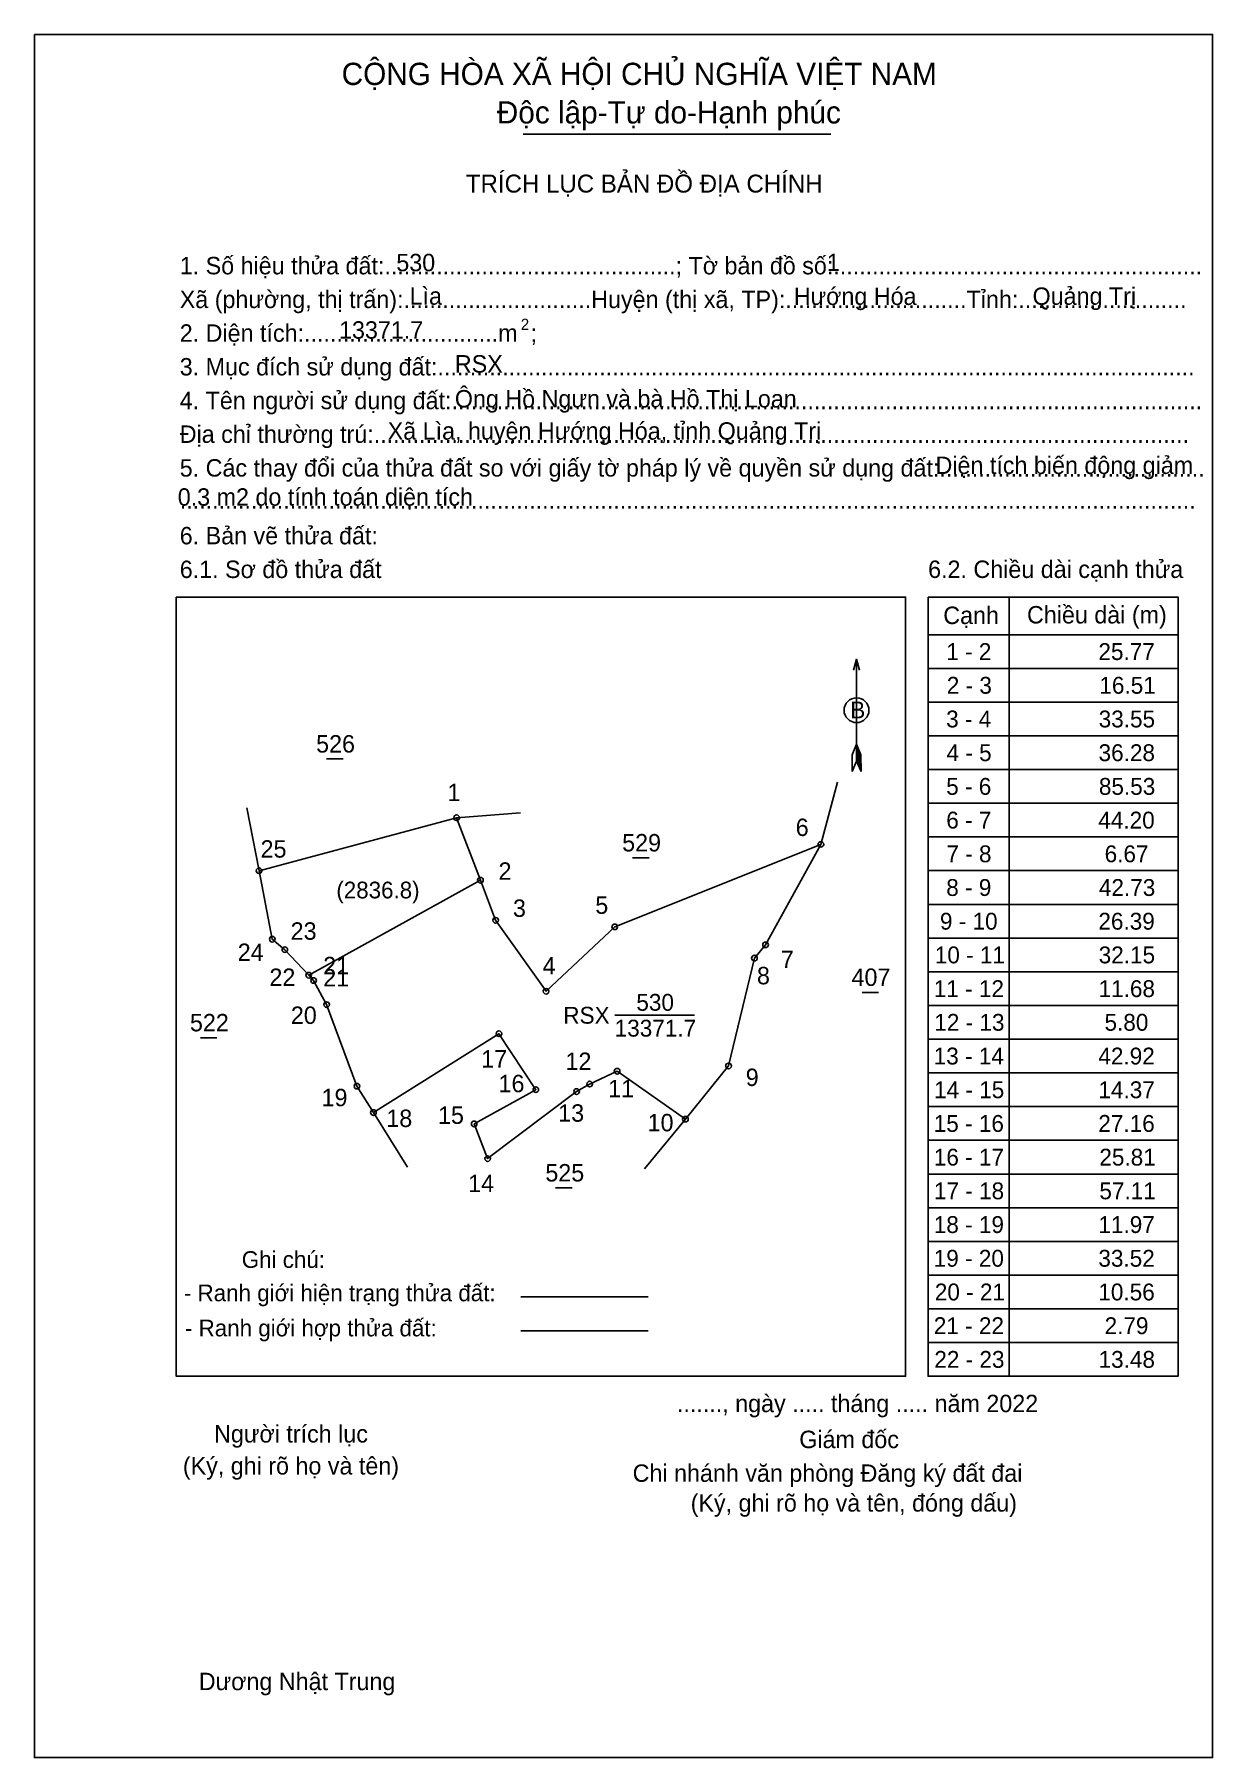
# Model space of a CAD drawing. Extents: x 546812 to 551910, y 1820583 to 1821479.
# Drawn here: x 548927 to 549381, y 1820729 to 1821393 of the extents above; entities that cross this region are included whole.
import ezdxf

# ---------------------------------------------------------------- set-up
doc = ezdxf.new("R2010")
doc.units = 0
for name, color, linetype in [('Level 1', 7, 'Continuous'), ('Level 10', 7, 'Continuous'), ('Level 11', 7, 'Continuous'), ('Level 13', 7, 'Continuous'), ('Level 15', 7, 'Continuous'), ('Level 2', 7, 'Continuous'), ('Level 27', 7, 'Continuous'), ('Level 36', 7, 'Continuous'), ('Level 52', 7, 'Continuous'), ('Level 6', 7, 'Continuous'), ('Level 9', 7, 'Continuous')]:
    doc.layers.add(name, color=color, linetype=linetype)

msp = doc.modelspace()

# ---------------------------------------------------------------- linework, layer by layer
at = {"layer": 'Level 1'}
for p, q in [((548927.07, 1821393.03), (548927.07, 1821393.03)), ((548981.71, 1821176.28), (548981.71, 1821176.28)), ((549302.46, 1821176.28), (549302.46, 1820876.09)), ((549271.29, 1821161.78), (549367.6, 1821161.78)), ((549243.72, 1821152.35), (549243.72, 1821113.06)), ((549271.29, 1821148.79), (549367.6, 1821148.79)), ((549271.29, 1821135.81), (549367.6, 1821135.81)), ((549271.29, 1821122.82), (549367.6, 1821122.82)), ((549241.99, 1821109.06), (549242.07, 1821115.55)), ((549243.72, 1821119.56), (549242.07, 1821115.55)), ((549243.72, 1821119.56), (549245.38, 1821115.55)), ((549243.72, 1821118.99), (549245.38, 1821114.97)), ((549243.72, 1821118.43), (549245.38, 1821114.4)), ((549243.72, 1821117.87), (549245.4, 1821113.82)), ((549243.72, 1821117.28), (549245.4, 1821113.24)), ((549243.72, 1821116.72), (549245.4, 1821112.65)), ((549243.72, 1821116.16), (549245.4, 1821112.07)), ((549243.72, 1821115.6), (549245.43, 1821111.48)), ((549243.72, 1821115.03), (549245.43, 1821110.9)), ((549243.72, 1821114.47), (549245.43, 1821110.31)), ((549243.72, 1821113.91), (549245.45, 1821109.75)), ((549245.45, 1821109.06), (549245.38, 1821115.55)), ((549243.72, 1821113.06), (549241.99, 1821109.06)), ((549243.72, 1821113.06), (549245.45, 1821109.06)), ((549271.29, 1821109.84), (549367.6, 1821109.84)), ((549271.29, 1821096.85), (549367.6, 1821096.85)), ((549271.29, 1821083.86), (549367.6, 1821083.86)), ((549271.29, 1821070.88), (549367.6, 1821070.88)), ((549271.29, 1821057.89), (549367.6, 1821057.89)), ((549271.29, 1821044.91), (549367.6, 1821044.91)), ((549271.29, 1821031.92), (549367.6, 1821031.92)), ((549271.29, 1821018.93), (549367.6, 1821018.93)), ((549271.29, 1821005.95), (549367.6, 1821005.95)), ((549271.29, 1820992.96), (549367.6, 1820992.96)), ((549271.29, 1820979.98), (549367.6, 1820979.98)), ((549271.29, 1820966.99), (549367.6, 1820966.99)), ((549271.29, 1820954.01), (549367.6, 1820954.01)), ((549271.29, 1820941.02), (549367.6, 1820941.02)), ((549271.29, 1820928.03), (549367.6, 1820928.03)), ((549271.29, 1820915.05), (549367.6, 1820915.05)), ((549271.29, 1820902.06), (549367.6, 1820902.06)), ((549271.29, 1820889.08), (549367.6, 1820889.08)), ((549262.64, 1820876.09), (549262.64, 1820876.09))]:
    msp.add_line(p, q, dxfattribs=at)
for points in [[(548981.71, 1821176.28), (549262.64, 1821176.28), (549262.64, 1820876.09), (548981.71, 1820876.09)], [(549271.29, 1821176.28), (549367.6, 1821176.28), (549367.6, 1820876.09), (549271.29, 1820876.09)], [(549271.29, 1821176.28), (549367.6, 1821176.28), (549367.6, 1820876.09), (549271.29, 1820876.09)]]:
    msp.add_lwpolyline(points, close=True, dxfattribs=at)
msp.add_lwpolyline([(549244.84, 1821148.17), (549243.72, 1821152.35), (549242.59, 1821148.17)], dxfattribs=at)
msp.add_circle((549243.72, 1821132.71), 4.79, dxfattribs=at)
at = {"layer": 'Level 10'}
msp.add_lwpolyline([(549057.64, 1820977.69), (549051.3, 1820987.84), (549039.62, 1821019.26), (549034.61, 1821028.56), (549032.71, 1821030.59), (549023.5, 1821040.44), (549018.68, 1821044.47), (549013.56, 1821070.86), (549089.68, 1821091.28), (549098.85, 1821067.19), (549104.72, 1821051.76), (549124.14, 1821024.4), (549150.58, 1821049.25), (549229.99, 1821081.02), (549208.68, 1821042.3), (549204.4, 1821037.19), (549194.44, 1820995.64), (549177.83, 1820975.13), (549151.51, 1820993.6), (549140.93, 1820988.66), (549135.9, 1820985.77), (549101.64, 1820959.92), (549096.45, 1820973.32), (549120.2, 1820986.5), (549106, 1821008.06)], close=True, dxfattribs=at)
msp.add_lwpolyline([(549057.64, 1820977.69), (549051.3, 1820987.84), (549039.62, 1821019.26), (549034.61, 1821028.56), (549032.71, 1821030.59), (549023.5, 1821040.44), (549018.68, 1821044.47), (549013.56, 1821070.86), (549089.68, 1821091.28), (549098.85, 1821067.19), (549104.72, 1821051.76), (549124.14, 1821024.4), (549150.58, 1821049.25), (549229.99, 1821081.02), (549208.68, 1821042.3), (549204.4, 1821037.19), (549194.44, 1820995.64), (549177.83, 1820975.13), (549151.51, 1820993.6), (549140.93, 1820988.66), (549135.9, 1820985.77), (549101.64, 1820959.92), (549096.45, 1820973.32), (549120.2, 1820986.5), (549106, 1821008.06)], close=True, dxfattribs=at)
at = {"layer": 'Level 11'}
for centre in [(549089.68, 1821091.28), (549229.99, 1821081.02), (549013.56, 1821070.86), (549098.85, 1821067.19), (549104.72, 1821051.76), (549150.58, 1821049.25), (549018.68, 1821044.47), (549023.5, 1821040.44), (549208.68, 1821042.3), (549204.4, 1821037.19), (549032.71, 1821030.59), (549034.61, 1821028.56), (549124.14, 1821024.4), (549039.62, 1821019.26), (549106, 1821008.06), (549151.51, 1820993.6), (549194.44, 1820995.64), (549051.3, 1820987.84), (549120.2, 1820986.5), (549140.93, 1820988.66), (549135.9, 1820985.77), (549057.64, 1820977.69), (549057.64, 1820977.69), (549096.45, 1820973.32), (549177.83, 1820975.13), (549101.64, 1820959.92)]:
    msp.add_circle(centre, 1.08, dxfattribs=at)
at = {"layer": 'Level 13'}
for p, q in [((549115.37, 1821354.66), (549233.83, 1821354.66)), ((549032.71, 1821030.59), (549098.85, 1821067.19))]:
    msp.add_line(p, q, dxfattribs=at)
at = {"layer": 'Level 15'}
for p, q in [((549114.39, 1820906.67), (549163.45, 1820906.67)), ((549114.39, 1820893.55), (549163.45, 1820893.55))]:
    msp.add_line(p, q, dxfattribs=at)
at = {"layer": 'Level 2'}
msp.add_lwpolyline([(548927.07, 1821393.05), (549380.86, 1821393.05), (549380.86, 1820729.19), (548927.07, 1820729.19)], close=True, dxfattribs=at)
at = {"layer": 'Level 27'}
for p, q in [((549229.99, 1821081.02), (549236.36, 1821104.92)), ((549229.99, 1821081.02), (549236.36, 1821104.92)), ((549013.56, 1821070.86), (549008.85, 1821095.14)), ((549013.56, 1821070.86), (549008.85, 1821095.14)), ((549089.68, 1821091.28), (549114.35, 1821093.12)), ((549089.68, 1821091.28), (549114.35, 1821093.12)), ((549057.64, 1820977.69), (549070.73, 1820956.7)), ((549057.64, 1820977.69), (549070.73, 1820956.7)), ((549177.83, 1820975.13), (549162.08, 1820956.06)), ((549177.83, 1820975.13), (549162.08, 1820956.06))]:
    msp.add_line(p, q, dxfattribs=at)
at = {"layer": 'Level 9'}
for p, q in [((549039.61, 1821113.92), (549046.01, 1821113.92)), ((549039.61, 1821113.92), (549046.01, 1821113.92)), ((549157.47, 1821075.82), (549163.87, 1821075.82)), ((549245.84, 1821023.99), (549252.21, 1821023.99)), ((549245.84, 1821023.99), (549252.21, 1821023.99)), ((549150.61, 1821015.17), (549181.25, 1821015.17)), ((548991.01, 1821006.5), (548997.37, 1821006.5)), ((548991.01, 1821006.5), (548997.37, 1821006.5)), ((549127.78, 1820948.66), (549134.15, 1820948.66))]:
    msp.add_line(p, q, dxfattribs=at)

# ---------------------------------------------------------------- texts
at = {"layer": 'Level 1'}
for s, height, p in [('TRÍCH LỤC BẢN ĐỒ ĐỊA CHÍNH', 6.9261, (549093.25, 1821332.13)), ('1. Số hiệu thửa đất:.............................................; Tờ bản đồ số:.........................................................', 6.70933, (548983.03, 1821300.63)), ('Xã (phường, thị trấn):.............................Huyện (thị xã, TP):............................Tỉnh:..........................', 6.70933, (548983.03, 1821287.64)), ('2. Diện tích:..............................m  ;', 6.7093, (548983.03, 1821274.65)), ('2', 4.33, (549114.41, 1821279.2)), ('3. Mục đích sử dụng đất:.....................................................................................................................', 6.70933, (548983.03, 1821261.67)), ('4. Tên người sử dụng đất:....................................................................................................................', 6.70933, (548983.03, 1821248.68)), ('Địa chỉ thường trú:..............................................................................................................................', 6.70933, (548983.03, 1821235.7)), ('5. Các thay đổi của thửa đất so với giấy tờ pháp lý về quyền sử dụng đất:.........................................', 6.70933, (548983.03, 1821222.71)), ('.............................................................................................................................................................', 6.70933, (548983.03, 1821210.38)), ('6. Bản vẽ thửa đất:', 6.7093, (548983.03, 1821196.61)), ('6.1. Sơ đồ thửa đất', 6.7093, (548983.03, 1821183.63)), ('6.2. Chiều dài cạnh thửa', 6.7093, (549271.3, 1821183.65)), ('Chiều dài (m)', 6.7093, (549309.39, 1821166.12)), ('Cạnh', 6.709, (549277.14, 1821165.9)), ('B', 6.49, (549241.31, 1821129.54)), ('......., ngày ..... tháng ..... năm 2022', 6.7093, (549174.55, 1820862.25)), ('Người trích lục', 6.7093, (548996.26, 1820850.56)), ('Giám đốc', 6.709, (549221.67, 1820848.4)), ('(Ký, ghi rõ họ và tên)', 6.7093, (548984.23, 1820838.23)), ('Chi nhánh văn phòng Đăng ký đất đai', 6.7093, (549157.49, 1820835.41)), ('(Ký, ghi rõ họ và tên, đóng dấu)', 6.7093, (549179.84, 1820823.94)), ('Dương Nhật Trung', 6.7093, (548990.36, 1820755.15))]:
    msp.add_text(s, height=height, dxfattribs=at).set_placement(p)
at = {"layer": 'Level 13'}
for s, height, p in [('CỘNG HÒA XÃ HỘI CHỦ NGHĨA VIỆT NAM', 8.5706, (549045.4, 1821373.58)), ('Độc lập-Tự do-Hạnh phúc', 8.5706, (549105.16, 1821358.76)), ('(2836.8)', 6.439, (549043.35, 1821060.2)), ('530', 6.493, (549158.91, 1821016.9)), ('RSX', 6.493, (549130.77, 1821011.92)), ('13371.7', 6.493, (549150.56, 1821006.94))]:
    msp.add_text(s, height=height, dxfattribs=at).set_placement(p)
at = {"layer": 'Level 15'}
for s, p in [('Ghi chú:', (549006.91, 1820917.83)), ('- Ranh giới hiện trạng thửa đất:', (548984.64, 1820904.97)), ('- Ranh giới hợp thửa đất:', (548985.04, 1820891.45))]:
    msp.add_text(s, height=6.439, dxfattribs=at).set_placement(p)
at = {"layer": 'Level 36'}
for s, p in [('526', (549035.56, 1821116.39)), ('526', (549035.56, 1821116.39)), ('529', (549153.45, 1821078.29)), ('407', (549241.81, 1821026.47)), ('407', (549241.81, 1821026.47)), ('522', (548986.96, 1821008.98)), ('522', (548986.96, 1821008.98)), ('525', (549123.86, 1820951.13))]:
    msp.add_text(s, height=6.709, dxfattribs=at).set_placement(p)
at = {"layer": 'Level 52'}
for s, p in [('1 - 2', (549278.29, 1821152.04)), ('25.77', (549336.9, 1821152.04)), ('2 - 3', (549278.49, 1821139.05)), ('16.51', (549337.27, 1821139.05)), ('3 - 4', (549278.25, 1821126.07)), ('33.55', (549337, 1821126.07)), ('4 - 5', (549278.4, 1821113.08)), ('36.28', (549336.96, 1821113.08)), ('5 - 6', (549278.27, 1821100.1)), ('85.53', (549337.08, 1821100.1)), ('6 - 7', (549278.3, 1821087.11)), ('44.20', (549336.86, 1821087.11)), ('7 - 8', (549278.36, 1821074.12)), ('6.67', (549339.3, 1821074.12)), ('8 - 9', (549278.29, 1821061.14)), ('42.73', (549337.08, 1821061.14)), ('9 - 10', (549275.86, 1821048.15)), ('26.39', (549336.89, 1821048.15)), ('10 - 11', (549273.88, 1821035.17)), ('32.15', (549337, 1821035.17)), ('11 - 12', (549273.49, 1821022.18)), ('11.68', (549336.96, 1821022.18)), ('12 - 13', (549273.69, 1821009.2)), ('5.80', (549339.25, 1821009.2)), ('13 - 14', (549273.45, 1820996.21)), ('42.92', (549336.88, 1820996.21)), ('14 - 15', (549273.61, 1820983.22)), ('14.37', (549336.9, 1820983.22)), ('15 - 16', (549273.47, 1820970.24)), ('27.16', (549336.87, 1820970.24)), ('16 - 17', (549273.5, 1820957.25)), ('25.81', (549337.27, 1820957.25)), ('17 - 18', (549273.56, 1820944.27)), ('57.11', (549337.27, 1820944.27)), ('18 - 19', (549273.49, 1820931.28)), ('11.97', (549336.9, 1820931.28)), ('19 - 20', (549273.46, 1820918.29)), ('33.52', (549336.88, 1820918.29)), ('20 - 21', (549273.88, 1820905.31)), ('10.56', (549336.87, 1820905.31)), ('21 - 22', (549273.49, 1820892.32)), ('2.79', (549339.29, 1820892.32)), ('22 - 23', (549273.69, 1820879.34)), ('13.48', (549336.96, 1820879.34))]:
    msp.add_text(s, height=6.493, dxfattribs=at).set_placement(p)
at = {"layer": 'Level 6'}
for s, height, p in [('530', 6.709, (549066.45, 1821301.82)), ('1', 6.71, (549232.32, 1821301.9)), ('Lìa', 6.709, (549071.57, 1821288.92)), ('Hướng Hóa', 6.709, (549219.55, 1821288.83)), ('Quảng Trị', 6.709, (549311.53, 1821288.87)), ('13371.7', 6.709, (549044.39, 1821275.84)), ('RSX', 6.709, (549089, 1821262.79)), ('Ông Hồ Ngưn và bà Hồ Thị Loan', 6.7093, (549089, 1821249.34)), ('Xã Lìa, huyện Hướng Hóa, tỉnh Quảng Trị', 6.7093, (549063.13, 1821236.93)), ('Diện tích biến động giảm ', 6.7093, (549274.15, 1821223.71)), ('0.3 m2 do tính toán diện tích', 6.7093, (548982.27, 1821211.49))]:
    msp.add_text(s, height=height, dxfattribs=at).set_placement(p)
at = {"layer": 'Level 9'}
for s, height, p in [('1', 6.71, (549086.15, 1821097.68)), ('1', 6.71, (549086.15, 1821097.68)), ('6', 6.71, (549220.3, 1821084.23)), ('6', 6.71, (549220.3, 1821084.23)), ('25', 6.709, (549014.17, 1821075.9)), ('25', 6.709, (549014.17, 1821075.9)), ('2', 6.71, (549105.82, 1821067.36)), ('2', 6.71, (549105.82, 1821067.36)), ('5', 6.71, (549143.11, 1821054.24)), ('5', 6.71, (549143.11, 1821054.24)), ('3', 6.71, (549111.38, 1821053.07)), ('3', 6.71, (549111.38, 1821053.07)), ('23', 6.709, (549025.75, 1821044.27)), ('23', 6.709, (549025.75, 1821044.27)), ('24', 6.709, (549005.37, 1821036.09)), ('24', 6.709, (549005.37, 1821036.09)), ('21', 6.709, (549038.3, 1821030.98)), ('4', 6.71, (549122.82, 1821030.89)), ('4', 6.71, (549122.82, 1821030.89)), ('7', 6.71, (549214.59, 1821033.36)), ('7', 6.71, (549214.59, 1821033.36)), ('22', 6.709, (549017.58, 1821026.47)), ('21', 6.709, (549038.3, 1821026.26)), ('8', 6.71, (549205.37, 1821027.09)), ('20', 6.709, (549025.83, 1821011.83)), ('20', 6.709, (549025.83, 1821011.83)), ('17', 6.709, (549099.17, 1820995.03)), ('17', 6.709, (549099.17, 1820995.03)), ('12', 6.709, (549131.62, 1820994.09)), ('9', 6.71, (549201.05, 1820987.91)), ('9', 6.71, (549201.05, 1820987.91)), ('16', 6.709, (549105.83, 1820985.51)), ('16', 6.709, (549105.83, 1820985.51)), ('11', 6.709, (549148.03, 1820983.58)), ('19', 6.709, (549037.67, 1820980.12)), ('19', 6.709, (549037.67, 1820980.12)), ('13', 6.709, (549128.83, 1820974.16)), ('18', 6.709, (549062.61, 1820972.11)), ('18', 6.709, (549062.61, 1820972.11)), ('15', 6.709, (549082.52, 1820973.33)), ('15', 6.709, (549082.52, 1820973.33)), ('10', 6.709, (549163.25, 1820970.45)), ('10', 6.709, (549163.25, 1820970.45)), ('14', 6.709, (549094.14, 1820947.05)), ('14', 6.709, (549094.14, 1820947.05))]:
    msp.add_text(s, height=height, dxfattribs=at).set_placement(p)

doc.saveas('drawing.dxf')
